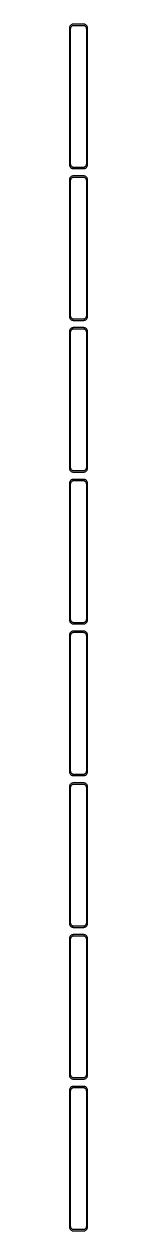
# Model space of a CAD drawing. Header units: metres. Extents: x -11 to 11, y 2745 to 5571.
# Drawn here: x -11 to 11, y 4068 to 5571 of the extents above; entities that cross this region are included whole.
import ezdxf

# ---------------------------------------------------------------- set-up
doc = ezdxf.new("R2010")
doc.units = ezdxf.units.M

msp = doc.modelspace()

# ---------------------------------------------------------------- linework, layer by layer
for p, q in [((-11.2106, 5566.63), (-11.25, 5566)), ((-11.25, 5566), (-11.25, 5396)), ((-11.0929, 5567.24), (-11.2106, 5566.63)), ((-10.8989, 5567.84), (-11.0929, 5567.24)), ((-10.6315, 5568.41), (-10.8989, 5567.84)), ((-10.2951, 5568.94), (-10.6315, 5568.41)), ((-9.89484, 5569.42), (-10.2951, 5568.94)), ((-9.43712, 5569.85), (-9.89484, 5569.42)), ((-9.75, 5565.5), (-9.71844, 5566)), ((-9.75, 5396.5), (-9.75, 5565.5)), ((-9.71844, 5566), (-9.62433, 5566.49)), ((-9.62433, 5566.49), (-9.4691, 5566.97)), ((-9.4691, 5566.97), (-9.25522, 5567.43)), ((-8.92912, 5570.22), (-9.43712, 5569.85)), ((-9.25522, 5567.43), (-8.98605, 5567.85)), ((-8.98605, 5567.85), (-8.66586, 5568.24)), ((-8.37889, 5570.52), (-8.92912, 5570.22)), ((-8.66586, 5568.24), (-8.29968, 5568.58)), ((-7.79507, 5570.76), (-8.37889, 5570.52)), ((-8.29968, 5568.58), (-7.8933, 5568.88)), ((-7.8933, 5568.88), (-7.45311, 5569.12)), ((-7.1869, 5570.91), (-7.79507, 5570.76)), ((-7.45311, 5569.12), (-6.98605, 5569.3)), ((-6.56395, 5570.99), (-7.1869, 5570.91)), ((-6.98605, 5569.3), (-6.49951, 5569.43)), ((6.56395, 5570.99), (-6.56395, 5570.99)), ((-6.49951, 5569.43), (-6.00116, 5569.49)), ((-6.00116, 5569.49), (6.00116, 5569.49)), ((6.00116, 5569.49), (6.49951, 5569.43)), ((6.49951, 5569.43), (6.98605, 5569.3)), ((7.1869, 5570.91), (6.56395, 5570.99)), ((6.98605, 5569.3), (7.45311, 5569.12)), ((7.79507, 5570.76), (7.1869, 5570.91)), ((7.45311, 5569.12), (7.8933, 5568.88)), ((8.37889, 5570.52), (7.79507, 5570.76)), ((7.8933, 5568.88), (8.29968, 5568.58)), ((8.29968, 5568.58), (8.66586, 5568.24)), ((8.92912, 5570.22), (8.37889, 5570.52)), ((8.66586, 5568.24), (8.98605, 5567.85)), ((9.43712, 5569.85), (8.92912, 5570.22)), ((8.98605, 5567.85), (9.25522, 5567.43)), ((9.25522, 5567.43), (9.4691, 5566.97)), ((9.89484, 5569.42), (9.43712, 5569.85)), ((9.4691, 5566.97), (9.62433, 5566.49)), ((9.62433, 5566.49), (9.71844, 5566)), ((9.71844, 5566), (9.75, 5565.5)), ((9.75, 5565.5), (9.75, 5396.5)), ((10.2951, 5568.94), (9.89484, 5569.42)), ((10.6315, 5568.41), (10.2951, 5568.94)), ((10.8989, 5567.84), (10.6315, 5568.41)), ((11.0929, 5567.24), (10.8989, 5567.84)), ((11.2106, 5566.63), (11.0929, 5567.24)), ((11.25, 5566), (11.2106, 5566.63)), ((11.25, 5396), (11.25, 5566)), ((-11.25, 5396), (-11.2106, 5395.37)), ((-9.71844, 5396), (-9.75, 5396.5)), ((-9.62433, 5395.51), (-9.71844, 5396)), ((9.71844, 5396), (9.62433, 5395.51)), ((9.75, 5396.5), (9.71844, 5396)), ((11.2106, 5395.37), (11.25, 5396)), ((-11.2106, 5395.37), (-11.0929, 5394.76)), ((-11.0929, 5394.76), (-10.8989, 5394.16)), ((-10.8989, 5394.16), (-10.6315, 5393.59)), ((-10.6315, 5393.59), (-10.2951, 5393.06)), ((-10.2951, 5393.06), (-9.89484, 5392.58)), ((-9.89484, 5392.58), (-9.43712, 5392.15)), ((-9.43712, 5380.85), (-9.89484, 5380.42)), ((-9.4691, 5395.03), (-9.62433, 5395.51)), ((-9.25522, 5394.57), (-9.4691, 5395.03)), ((-9.43712, 5392.15), (-8.92912, 5391.78)), ((-8.92912, 5381.22), (-9.43712, 5380.85)), ((-8.98605, 5394.15), (-9.25522, 5394.57)), ((-8.66586, 5393.76), (-8.98605, 5394.15)), ((-8.92912, 5391.78), (-8.37889, 5391.48)), ((-8.37889, 5381.52), (-8.92912, 5381.22)), ((-8.29968, 5393.42), (-8.66586, 5393.76)), ((-8.37889, 5391.48), (-7.79507, 5391.24)), ((-7.79507, 5381.76), (-8.37889, 5381.52)), ((-7.8933, 5393.12), (-8.29968, 5393.42)), ((-7.45311, 5392.88), (-7.8933, 5393.12)), ((-7.79507, 5391.24), (-7.1869, 5391.09)), ((-7.1869, 5381.91), (-7.79507, 5381.76)), ((-6.98605, 5392.7), (-7.45311, 5392.88)), ((-7.1869, 5391.09), (-6.56395, 5391.01)), ((-6.56395, 5381.99), (-7.1869, 5381.91)), ((-6.49951, 5392.57), (-6.98605, 5392.7)), ((-6.56395, 5391.01), (6.56395, 5391.01)), ((6.56395, 5381.99), (-6.56395, 5381.99)), ((-6.00116, 5392.51), (-6.49951, 5392.57)), ((6.00116, 5392.51), (-6.00116, 5392.51)), ((6.49951, 5392.57), (6.00116, 5392.51)), ((6.98605, 5392.7), (6.49951, 5392.57)), ((6.56395, 5391.01), (7.1869, 5391.09)), ((7.1869, 5381.91), (6.56395, 5381.99)), ((7.45311, 5392.88), (6.98605, 5392.7)), ((7.1869, 5391.09), (7.79507, 5391.24)), ((7.79507, 5381.76), (7.1869, 5381.91)), ((7.8933, 5393.12), (7.45311, 5392.88)), ((7.79507, 5391.24), (8.37889, 5391.48)), ((8.37889, 5381.52), (7.79507, 5381.76)), ((8.29968, 5393.42), (7.8933, 5393.12)), ((8.66586, 5393.76), (8.29968, 5393.42)), ((8.37889, 5391.48), (8.92912, 5391.78)), ((8.92912, 5381.22), (8.37889, 5381.52)), ((8.98605, 5394.15), (8.66586, 5393.76)), ((8.92912, 5391.78), (9.43712, 5392.15)), ((9.43712, 5380.85), (8.92912, 5381.22)), ((9.25522, 5394.57), (8.98605, 5394.15)), ((9.4691, 5395.03), (9.25522, 5394.57)), ((9.43712, 5392.15), (9.89484, 5392.58)), ((9.89484, 5380.42), (9.43712, 5380.85)), ((9.62433, 5395.51), (9.4691, 5395.03)), ((9.89484, 5392.58), (10.2951, 5393.06)), ((10.2951, 5393.06), (10.6315, 5393.59)), ((10.6315, 5393.59), (10.8989, 5394.16)), ((10.8989, 5394.16), (11.0929, 5394.76)), ((11.0929, 5394.76), (11.2106, 5395.37)), ((-11.2106, 5377.63), (-11.25, 5377)), ((-11.25, 5377), (-11.25, 5207)), ((-11.0929, 5378.24), (-11.2106, 5377.63)), ((-10.8989, 5378.84), (-11.0929, 5378.24)), ((-10.6315, 5379.41), (-10.8989, 5378.84)), ((-10.2951, 5379.94), (-10.6315, 5379.41)), ((-9.89484, 5380.42), (-10.2951, 5379.94)), ((-9.75, 5376.5), (-9.71844, 5377)), ((-9.75, 5207.5), (-9.75, 5376.5)), ((-9.71844, 5377), (-9.62433, 5377.49)), ((-9.62433, 5377.49), (-9.4691, 5377.97)), ((-9.4691, 5377.97), (-9.25522, 5378.43)), ((-9.25522, 5378.43), (-8.98605, 5378.85)), ((-8.98605, 5378.85), (-8.66586, 5379.24)), ((-8.66586, 5379.24), (-8.29968, 5379.58)), ((-8.29968, 5379.58), (-7.8933, 5379.88)), ((-7.8933, 5379.88), (-7.45311, 5380.12)), ((-7.45311, 5380.12), (-6.98605, 5380.3)), ((-6.98605, 5380.3), (-6.49951, 5380.43)), ((-6.49951, 5380.43), (-6.00116, 5380.49)), ((-6.00116, 5380.49), (6.00116, 5380.49)), ((6.00116, 5380.49), (6.49951, 5380.43)), ((6.49951, 5380.43), (6.98605, 5380.3)), ((6.98605, 5380.3), (7.45311, 5380.12)), ((7.45311, 5380.12), (7.8933, 5379.88)), ((7.8933, 5379.88), (8.29968, 5379.58)), ((8.29968, 5379.58), (8.66586, 5379.24)), ((8.66586, 5379.24), (8.98605, 5378.85)), ((8.98605, 5378.85), (9.25522, 5378.43)), ((9.25522, 5378.43), (9.4691, 5377.97)), ((9.4691, 5377.97), (9.62433, 5377.49)), ((9.62433, 5377.49), (9.71844, 5377)), ((9.71844, 5377), (9.75, 5376.5)), ((9.75, 5376.5), (9.75, 5207.5)), ((10.2951, 5379.94), (9.89484, 5380.42)), ((10.6315, 5379.41), (10.2951, 5379.94)), ((10.8989, 5378.84), (10.6315, 5379.41)), ((11.0929, 5378.24), (10.8989, 5378.84)), ((11.2106, 5377.63), (11.0929, 5378.24)), ((11.25, 5377), (11.2106, 5377.63)), ((11.25, 5207), (11.25, 5377)), ((-11.25, 5207), (-11.2106, 5206.37)), ((-11.2106, 5206.37), (-11.0929, 5205.76)), ((-11.0929, 5205.76), (-10.8989, 5205.16)), ((-10.8989, 5205.16), (-10.6315, 5204.59)), ((-10.6315, 5204.59), (-10.2951, 5204.06)), ((-10.2951, 5204.06), (-9.89484, 5203.58)), ((-9.89484, 5203.58), (-9.43712, 5203.15)), ((-9.71844, 5207), (-9.75, 5207.5)), ((-9.62433, 5206.51), (-9.71844, 5207)), ((-9.4691, 5206.03), (-9.62433, 5206.51)), ((-9.25522, 5205.57), (-9.4691, 5206.03)), ((-9.43712, 5203.15), (-8.92912, 5202.78)), ((-8.98605, 5205.15), (-9.25522, 5205.57)), ((-8.66586, 5204.76), (-8.98605, 5205.15)), ((-8.92912, 5202.78), (-8.37889, 5202.48)), ((-8.29968, 5204.42), (-8.66586, 5204.76)), ((-8.37889, 5202.48), (-7.79507, 5202.24)), ((-7.8933, 5204.12), (-8.29968, 5204.42)), ((-7.45311, 5203.88), (-7.8933, 5204.12)), ((-7.79507, 5202.24), (-7.1869, 5202.09)), ((-6.98605, 5203.7), (-7.45311, 5203.88)), ((-7.1869, 5202.09), (-6.56395, 5202.01)), ((-6.49951, 5203.57), (-6.98605, 5203.7)), ((-6.56395, 5202.01), (6.56395, 5202.01)), ((-6.00116, 5203.51), (-6.49951, 5203.57)), ((6.00116, 5203.51), (-6.00116, 5203.51)), ((6.49951, 5203.57), (6.00116, 5203.51)), ((6.98605, 5203.7), (6.49951, 5203.57)), ((6.56395, 5202.01), (7.1869, 5202.09)), ((7.45311, 5203.88), (6.98605, 5203.7)), ((7.1869, 5202.09), (7.79507, 5202.24)), ((7.8933, 5204.12), (7.45311, 5203.88)), ((7.79507, 5202.24), (8.37889, 5202.48)), ((8.29968, 5204.42), (7.8933, 5204.12)), ((8.66586, 5204.76), (8.29968, 5204.42)), ((8.37889, 5202.48), (8.92912, 5202.78)), ((8.98605, 5205.15), (8.66586, 5204.76)), ((8.92912, 5202.78), (9.43712, 5203.15)), ((9.25522, 5205.57), (8.98605, 5205.15)), ((9.4691, 5206.03), (9.25522, 5205.57)), ((9.43712, 5203.15), (9.89484, 5203.58)), ((9.62433, 5206.51), (9.4691, 5206.03)), ((9.71844, 5207), (9.62433, 5206.51)), ((9.75, 5207.5), (9.71844, 5207)), ((9.89484, 5203.58), (10.2951, 5204.06)), ((10.2951, 5204.06), (10.6315, 5204.59)), ((10.6315, 5204.59), (10.8989, 5205.16)), ((10.8989, 5205.16), (11.0929, 5205.76)), ((11.0929, 5205.76), (11.2106, 5206.37)), ((11.2106, 5206.37), (11.25, 5207)), ((-11.2106, 5188.63), (-11.25, 5188)), ((-11.25, 5188), (-11.25, 5018)), ((-11.0929, 5189.24), (-11.2106, 5188.63)), ((-10.8989, 5189.84), (-11.0929, 5189.24)), ((-10.6315, 5190.41), (-10.8989, 5189.84)), ((-10.2951, 5190.94), (-10.6315, 5190.41)), ((-9.89484, 5191.42), (-10.2951, 5190.94)), ((-9.43712, 5191.85), (-9.89484, 5191.42)), ((-9.75, 5187.5), (-9.71844, 5188)), ((-9.75, 5018.5), (-9.75, 5187.5)), ((-9.71844, 5188), (-9.62433, 5188.49)), ((-9.62433, 5188.49), (-9.4691, 5188.97)), ((-9.4691, 5188.97), (-9.25522, 5189.43)), ((-8.92912, 5192.22), (-9.43712, 5191.85)), ((-9.25522, 5189.43), (-8.98605, 5189.85)), ((-8.98605, 5189.85), (-8.66586, 5190.24)), ((-8.37889, 5192.52), (-8.92912, 5192.22)), ((-8.66586, 5190.24), (-8.29968, 5190.58)), ((-7.79507, 5192.76), (-8.37889, 5192.52)), ((-8.29968, 5190.58), (-7.8933, 5190.88)), ((-7.8933, 5190.88), (-7.45311, 5191.12)), ((-7.1869, 5192.91), (-7.79507, 5192.76)), ((-7.45311, 5191.12), (-6.98605, 5191.3)), ((-6.56395, 5192.99), (-7.1869, 5192.91)), ((-6.98605, 5191.3), (-6.49951, 5191.43)), ((6.56395, 5192.99), (-6.56395, 5192.99)), ((-6.49951, 5191.43), (-6.00116, 5191.49)), ((-6.00116, 5191.49), (6.00116, 5191.49)), ((6.00116, 5191.49), (6.49951, 5191.43)), ((6.49951, 5191.43), (6.98605, 5191.3)), ((7.1869, 5192.91), (6.56395, 5192.99)), ((6.98605, 5191.3), (7.45311, 5191.12)), ((7.79507, 5192.76), (7.1869, 5192.91)), ((7.45311, 5191.12), (7.8933, 5190.88)), ((8.37889, 5192.52), (7.79507, 5192.76)), ((7.8933, 5190.88), (8.29968, 5190.58)), ((8.29968, 5190.58), (8.66586, 5190.24)), ((8.92912, 5192.22), (8.37889, 5192.52)), ((8.66586, 5190.24), (8.98605, 5189.85)), ((9.43712, 5191.85), (8.92912, 5192.22)), ((8.98605, 5189.85), (9.25522, 5189.43)), ((9.25522, 5189.43), (9.4691, 5188.97)), ((9.89484, 5191.42), (9.43712, 5191.85)), ((9.4691, 5188.97), (9.62433, 5188.49)), ((9.62433, 5188.49), (9.71844, 5188)), ((9.71844, 5188), (9.75, 5187.5)), ((9.75, 5187.5), (9.75, 5018.5)), ((10.2951, 5190.94), (9.89484, 5191.42)), ((10.6315, 5190.41), (10.2951, 5190.94)), ((10.8989, 5189.84), (10.6315, 5190.41)), ((11.0929, 5189.24), (10.8989, 5189.84)), ((11.2106, 5188.63), (11.0929, 5189.24)), ((11.25, 5188), (11.2106, 5188.63)), ((11.25, 5018), (11.25, 5188)), ((-11.25, 5018), (-11.2106, 5017.37)), ((-11.2106, 5017.37), (-11.0929, 5016.76)), ((-11.0929, 5016.76), (-10.8989, 5016.16)), ((-10.8989, 5016.16), (-10.6315, 5015.59)), ((-10.6315, 5015.59), (-10.2951, 5015.06)), ((-10.2951, 5015.06), (-9.89484, 5014.58)), ((-9.89484, 5014.58), (-9.43712, 5014.15)), ((-9.71844, 5018), (-9.75, 5018.5)), ((-9.62433, 5017.51), (-9.71844, 5018)), ((-9.4691, 5017.03), (-9.62433, 5017.51)), ((-9.25522, 5016.57), (-9.4691, 5017.03)), ((-9.43712, 5014.15), (-8.92912, 5013.78)), ((-8.98605, 5016.15), (-9.25522, 5016.57)), ((-8.66586, 5015.76), (-8.98605, 5016.15)), ((-8.92912, 5013.78), (-8.37889, 5013.48)), ((-8.29968, 5015.42), (-8.66586, 5015.76)), ((-8.37889, 5013.48), (-7.79507, 5013.24)), ((-7.8933, 5015.12), (-8.29968, 5015.42)), ((-7.45311, 5014.88), (-7.8933, 5015.12)), ((-7.79507, 5013.24), (-7.1869, 5013.09)), ((-6.98605, 5014.7), (-7.45311, 5014.88)), ((-7.1869, 5013.09), (-6.56395, 5013.01)), ((-6.49951, 5014.57), (-6.98605, 5014.7)), ((-6.56395, 5013.01), (6.56395, 5013.01)), ((-6.00116, 5014.51), (-6.49951, 5014.57)), ((6.00116, 5014.51), (-6.00116, 5014.51)), ((6.49951, 5014.57), (6.00116, 5014.51)), ((6.98605, 5014.7), (6.49951, 5014.57)), ((6.56395, 5013.01), (7.1869, 5013.09)), ((7.45311, 5014.88), (6.98605, 5014.7)), ((7.1869, 5013.09), (7.79507, 5013.24)), ((7.8933, 5015.12), (7.45311, 5014.88)), ((7.79507, 5013.24), (8.37889, 5013.48)), ((8.29968, 5015.42), (7.8933, 5015.12)), ((8.66586, 5015.76), (8.29968, 5015.42)), ((8.37889, 5013.48), (8.92912, 5013.78)), ((8.98605, 5016.15), (8.66586, 5015.76)), ((8.92912, 5013.78), (9.43712, 5014.15)), ((9.25522, 5016.57), (8.98605, 5016.15)), ((9.4691, 5017.03), (9.25522, 5016.57)), ((9.43712, 5014.15), (9.89484, 5014.58)), ((9.62433, 5017.51), (9.4691, 5017.03)), ((9.71844, 5018), (9.62433, 5017.51)), ((9.75, 5018.5), (9.71844, 5018)), ((9.89484, 5014.58), (10.2951, 5015.06)), ((10.2951, 5015.06), (10.6315, 5015.59)), ((10.6315, 5015.59), (10.8989, 5016.16)), ((10.8989, 5016.16), (11.0929, 5016.76)), ((11.0929, 5016.76), (11.2106, 5017.37)), ((11.2106, 5017.37), (11.25, 5018)), ((-11.2106, 4999.63), (-11.25, 4999)), ((-11.25, 4999), (-11.25, 4829)), ((-11.0929, 5000.24), (-11.2106, 4999.63)), ((-10.8989, 5000.84), (-11.0929, 5000.24)), ((-10.6315, 5001.41), (-10.8989, 5000.84)), ((-10.2951, 5001.94), (-10.6315, 5001.41)), ((-9.89484, 5002.42), (-10.2951, 5001.94)), ((-9.43712, 5002.85), (-9.89484, 5002.42)), ((-9.75, 4998.5), (-9.71844, 4999)), ((-9.75, 4829.5), (-9.75, 4998.5)), ((-9.71844, 4999), (-9.62433, 4999.49)), ((-9.62433, 4999.49), (-9.4691, 4999.97)), ((-9.4691, 4999.97), (-9.25522, 5000.43)), ((-8.92912, 5003.22), (-9.43712, 5002.85)), ((-9.25522, 5000.43), (-8.98605, 5000.85)), ((-8.98605, 5000.85), (-8.66586, 5001.24)), ((-8.37889, 5003.52), (-8.92912, 5003.22)), ((-8.66586, 5001.24), (-8.29968, 5001.58)), ((-7.79507, 5003.76), (-8.37889, 5003.52)), ((-8.29968, 5001.58), (-7.8933, 5001.88)), ((-7.8933, 5001.88), (-7.45311, 5002.12)), ((-7.1869, 5003.91), (-7.79507, 5003.76)), ((-7.45311, 5002.12), (-6.98605, 5002.3)), ((-6.56395, 5003.99), (-7.1869, 5003.91)), ((-6.98605, 5002.3), (-6.49951, 5002.43)), ((6.56395, 5003.99), (-6.56395, 5003.99)), ((-6.49951, 5002.43), (-6.00116, 5002.49)), ((-6.00116, 5002.49), (6.00116, 5002.49)), ((6.00116, 5002.49), (6.49951, 5002.43)), ((6.49951, 5002.43), (6.98605, 5002.3)), ((7.1869, 5003.91), (6.56395, 5003.99)), ((6.98605, 5002.3), (7.45311, 5002.12)), ((7.79507, 5003.76), (7.1869, 5003.91)), ((7.45311, 5002.12), (7.8933, 5001.88)), ((8.37889, 5003.52), (7.79507, 5003.76)), ((7.8933, 5001.88), (8.29968, 5001.58)), ((8.29968, 5001.58), (8.66586, 5001.24)), ((8.92912, 5003.22), (8.37889, 5003.52)), ((8.66586, 5001.24), (8.98605, 5000.85)), ((9.43712, 5002.85), (8.92912, 5003.22)), ((8.98605, 5000.85), (9.25522, 5000.43)), ((9.25522, 5000.43), (9.4691, 4999.97)), ((9.89484, 5002.42), (9.43712, 5002.85)), ((9.4691, 4999.97), (9.62433, 4999.49)), ((9.62433, 4999.49), (9.71844, 4999)), ((9.71844, 4999), (9.75, 4998.5)), ((9.75, 4998.5), (9.75, 4829.5)), ((10.2951, 5001.94), (9.89484, 5002.42)), ((10.6315, 5001.41), (10.2951, 5001.94)), ((10.8989, 5000.84), (10.6315, 5001.41)), ((11.0929, 5000.24), (10.8989, 5000.84)), ((11.2106, 4999.63), (11.0929, 5000.24)), ((11.25, 4999), (11.2106, 4999.63)), ((11.25, 4829), (11.25, 4999)), ((-11.25, 4829), (-11.2106, 4828.37)), ((-11.2106, 4828.37), (-11.0929, 4827.76)), ((-11.0929, 4827.76), (-10.8989, 4827.16)), ((-10.8989, 4827.16), (-10.6315, 4826.59)), ((-10.6315, 4826.59), (-10.2951, 4826.06)), ((-10.2951, 4826.06), (-9.89484, 4825.58)), ((-9.89484, 4825.58), (-9.43712, 4825.15)), ((-9.71844, 4829), (-9.75, 4829.5)), ((-9.62433, 4828.51), (-9.71844, 4829)), ((-9.4691, 4828.03), (-9.62433, 4828.51)), ((-9.25522, 4827.57), (-9.4691, 4828.03)), ((-9.43712, 4825.15), (-8.92912, 4824.78)), ((-8.98605, 4827.15), (-9.25522, 4827.57)), ((-8.66586, 4826.76), (-8.98605, 4827.15)), ((-8.92912, 4824.78), (-8.37889, 4824.48)), ((-8.29968, 4826.42), (-8.66586, 4826.76)), ((-7.8933, 4826.12), (-8.29968, 4826.42)), ((-7.45311, 4825.88), (-7.8933, 4826.12)), ((-6.98605, 4825.7), (-7.45311, 4825.88)), ((-6.49951, 4825.57), (-6.98605, 4825.7)), ((-6.00116, 4825.51), (-6.49951, 4825.57)), ((6.00116, 4825.51), (-6.00116, 4825.51)), ((6.49951, 4825.57), (6.00116, 4825.51)), ((6.98605, 4825.7), (6.49951, 4825.57)), ((7.45311, 4825.88), (6.98605, 4825.7)), ((7.8933, 4826.12), (7.45311, 4825.88)), ((8.29968, 4826.42), (7.8933, 4826.12)), ((8.66586, 4826.76), (8.29968, 4826.42)), ((8.37889, 4824.48), (8.92912, 4824.78)), ((8.98605, 4827.15), (8.66586, 4826.76)), ((8.92912, 4824.78), (9.43712, 4825.15)), ((9.25522, 4827.57), (8.98605, 4827.15)), ((9.4691, 4828.03), (9.25522, 4827.57)), ((9.43712, 4825.15), (9.89484, 4825.58)), ((9.62433, 4828.51), (9.4691, 4828.03)), ((9.71844, 4829), (9.62433, 4828.51)), ((9.75, 4829.5), (9.71844, 4829)), ((9.89484, 4825.58), (10.2951, 4826.06)), ((10.2951, 4826.06), (10.6315, 4826.59)), ((10.6315, 4826.59), (10.8989, 4827.16)), ((10.8989, 4827.16), (11.0929, 4827.76)), ((11.0929, 4827.76), (11.2106, 4828.37)), ((11.2106, 4828.37), (11.25, 4829)), ((-11.2106, 4810.63), (-11.25, 4810)), ((-11.25, 4810), (-11.25, 4640)), ((-11.0929, 4811.24), (-11.2106, 4810.63)), ((-10.8989, 4811.84), (-11.0929, 4811.24)), ((-10.6315, 4812.41), (-10.8989, 4811.84)), ((-10.2951, 4812.94), (-10.6315, 4812.41)), ((-9.89484, 4813.42), (-10.2951, 4812.94)), ((-9.43712, 4813.85), (-9.89484, 4813.42)), ((-9.75, 4809.5), (-9.71844, 4810)), ((-9.71844, 4810), (-9.62433, 4810.49)), ((-9.62433, 4810.49), (-9.4691, 4810.97)), ((-9.4691, 4810.97), (-9.25522, 4811.43)), ((-8.92912, 4814.22), (-9.43712, 4813.85)), ((-9.25522, 4811.43), (-8.98605, 4811.85)), ((-8.98605, 4811.85), (-8.66586, 4812.24)), ((-8.37889, 4814.52), (-8.92912, 4814.22)), ((-8.66586, 4812.24), (-8.29968, 4812.58)), ((-8.37889, 4824.48), (-7.79507, 4824.24)), ((-7.79507, 4814.76), (-8.37889, 4814.52)), ((-8.29968, 4812.58), (-7.8933, 4812.88)), ((-7.8933, 4812.88), (-7.45311, 4813.12)), ((-7.79507, 4824.24), (-7.1869, 4824.09)), ((-7.1869, 4814.91), (-7.79507, 4814.76)), ((-7.45311, 4813.12), (-6.98605, 4813.3)), ((-7.1869, 4824.09), (-6.56395, 4824.01)), ((-6.56395, 4814.99), (-7.1869, 4814.91)), ((-6.98605, 4813.3), (-6.49951, 4813.43)), ((-6.56395, 4824.01), (6.56395, 4824.01)), ((6.56395, 4814.99), (-6.56395, 4814.99)), ((-6.49951, 4813.43), (-6.00116, 4813.49)), ((-6.00116, 4813.49), (6.00116, 4813.49)), ((6.00116, 4813.49), (6.49951, 4813.43)), ((6.49951, 4813.43), (6.98605, 4813.3)), ((6.56395, 4824.01), (7.1869, 4824.09)), ((7.1869, 4814.91), (6.56395, 4814.99)), ((6.98605, 4813.3), (7.45311, 4813.12)), ((7.1869, 4824.09), (7.79507, 4824.24)), ((7.79507, 4814.76), (7.1869, 4814.91)), ((7.45311, 4813.12), (7.8933, 4812.88)), ((7.79507, 4824.24), (8.37889, 4824.48)), ((8.37889, 4814.52), (7.79507, 4814.76)), ((7.8933, 4812.88), (8.29968, 4812.58)), ((8.29968, 4812.58), (8.66586, 4812.24)), ((8.92912, 4814.22), (8.37889, 4814.52)), ((8.66586, 4812.24), (8.98605, 4811.85)), ((9.43712, 4813.85), (8.92912, 4814.22)), ((8.98605, 4811.85), (9.25522, 4811.43)), ((9.25522, 4811.43), (9.4691, 4810.97)), ((9.89484, 4813.42), (9.43712, 4813.85)), ((9.4691, 4810.97), (9.62433, 4810.49)), ((9.62433, 4810.49), (9.71844, 4810)), ((9.71844, 4810), (9.75, 4809.5)), ((10.2951, 4812.94), (9.89484, 4813.42)), ((10.6315, 4812.41), (10.2951, 4812.94)), ((10.8989, 4811.84), (10.6315, 4812.41)), ((11.0929, 4811.24), (10.8989, 4811.84)), ((11.2106, 4810.63), (11.0929, 4811.24)), ((11.25, 4810), (11.2106, 4810.63)), ((11.25, 4640), (11.25, 4810)), ((-9.75, 4640.5), (-9.75, 4809.5)), ((9.75, 4809.5), (9.75, 4640.5)), ((-11.25, 4640), (-11.2106, 4639.37)), ((-11.2106, 4639.37), (-11.0929, 4638.76)), ((-11.0929, 4638.76), (-10.8989, 4638.16)), ((-10.8989, 4638.16), (-10.6315, 4637.59)), ((-10.6315, 4637.59), (-10.2951, 4637.06)), ((-10.2951, 4637.06), (-9.89484, 4636.58)), ((-9.89484, 4636.58), (-9.43712, 4636.15)), ((-9.71844, 4640), (-9.75, 4640.5)), ((-9.62433, 4639.51), (-9.71844, 4640)), ((-9.4691, 4639.03), (-9.62433, 4639.51)), ((-9.25522, 4638.57), (-9.4691, 4639.03)), ((-9.43712, 4636.15), (-8.92912, 4635.78)), ((-8.98605, 4638.15), (-9.25522, 4638.57)), ((-8.66586, 4637.76), (-8.98605, 4638.15)), ((-8.92912, 4635.78), (-8.37889, 4635.48)), ((-8.29968, 4637.42), (-8.66586, 4637.76)), ((-8.37889, 4635.48), (-7.79507, 4635.24)), ((-7.8933, 4637.12), (-8.29968, 4637.42)), ((-7.45311, 4636.88), (-7.8933, 4637.12)), ((-7.79507, 4635.24), (-7.1869, 4635.09)), ((-6.98605, 4636.7), (-7.45311, 4636.88)), ((-7.1869, 4635.09), (-6.56395, 4635.01)), ((-6.49951, 4636.57), (-6.98605, 4636.7)), ((-6.56395, 4635.01), (6.56395, 4635.01)), ((-6.00116, 4636.51), (-6.49951, 4636.57)), ((6.00116, 4636.51), (-6.00116, 4636.51)), ((6.49951, 4636.57), (6.00116, 4636.51)), ((6.98605, 4636.7), (6.49951, 4636.57)), ((6.56395, 4635.01), (7.1869, 4635.09)), ((7.45311, 4636.88), (6.98605, 4636.7)), ((7.1869, 4635.09), (7.79507, 4635.24)), ((7.8933, 4637.12), (7.45311, 4636.88)), ((7.79507, 4635.24), (8.37889, 4635.48)), ((8.29968, 4637.42), (7.8933, 4637.12)), ((8.66586, 4637.76), (8.29968, 4637.42)), ((8.37889, 4635.48), (8.92912, 4635.78)), ((8.98605, 4638.15), (8.66586, 4637.76)), ((8.92912, 4635.78), (9.43712, 4636.15)), ((9.25522, 4638.57), (8.98605, 4638.15)), ((9.4691, 4639.03), (9.25522, 4638.57)), ((9.43712, 4636.15), (9.89484, 4636.58)), ((9.62433, 4639.51), (9.4691, 4639.03)), ((9.71844, 4640), (9.62433, 4639.51)), ((9.75, 4640.5), (9.71844, 4640)), ((9.89484, 4636.58), (10.2951, 4637.06)), ((10.2951, 4637.06), (10.6315, 4637.59)), ((10.6315, 4637.59), (10.8989, 4638.16)), ((10.8989, 4638.16), (11.0929, 4638.76)), ((11.0929, 4638.76), (11.2106, 4639.37)), ((11.2106, 4639.37), (11.25, 4640)), ((-11.2106, 4621.63), (-11.25, 4621)), ((-11.25, 4621), (-11.25, 4451)), ((-11.0929, 4622.24), (-11.2106, 4621.63)), ((-10.8989, 4622.84), (-11.0929, 4622.24)), ((-10.6315, 4623.41), (-10.8989, 4622.84)), ((-10.2951, 4623.94), (-10.6315, 4623.41)), ((-9.89484, 4624.42), (-10.2951, 4623.94)), ((-9.43712, 4624.85), (-9.89484, 4624.42)), ((-9.75, 4620.5), (-9.71844, 4621)), ((-9.75, 4451.5), (-9.75, 4620.5)), ((-9.71844, 4621), (-9.62433, 4621.49)), ((-9.62433, 4621.49), (-9.4691, 4621.97)), ((-9.4691, 4621.97), (-9.25522, 4622.43)), ((-8.92912, 4625.22), (-9.43712, 4624.85)), ((-9.25522, 4622.43), (-8.98605, 4622.85)), ((-8.98605, 4622.85), (-8.66586, 4623.24)), ((-8.37889, 4625.52), (-8.92912, 4625.22)), ((-8.66586, 4623.24), (-8.29968, 4623.58)), ((-7.79507, 4625.76), (-8.37889, 4625.52)), ((-8.29968, 4623.58), (-7.8933, 4623.88)), ((-7.8933, 4623.88), (-7.45311, 4624.12)), ((-7.1869, 4625.91), (-7.79507, 4625.76)), ((-7.45311, 4624.12), (-6.98605, 4624.3)), ((-6.56395, 4625.99), (-7.1869, 4625.91)), ((-6.98605, 4624.3), (-6.49951, 4624.43)), ((6.56395, 4625.99), (-6.56395, 4625.99)), ((-6.49951, 4624.43), (-6.00116, 4624.49)), ((-6.00116, 4624.49), (6.00116, 4624.49)), ((6.00116, 4624.49), (6.49951, 4624.43)), ((6.49951, 4624.43), (6.98605, 4624.3)), ((7.1869, 4625.91), (6.56395, 4625.99)), ((6.98605, 4624.3), (7.45311, 4624.12)), ((7.79507, 4625.76), (7.1869, 4625.91)), ((7.45311, 4624.12), (7.8933, 4623.88)), ((8.37889, 4625.52), (7.79507, 4625.76)), ((7.8933, 4623.88), (8.29968, 4623.58)), ((8.29968, 4623.58), (8.66586, 4623.24)), ((8.92912, 4625.22), (8.37889, 4625.52)), ((8.66586, 4623.24), (8.98605, 4622.85)), ((9.43712, 4624.85), (8.92912, 4625.22)), ((8.98605, 4622.85), (9.25522, 4622.43)), ((9.25522, 4622.43), (9.4691, 4621.97)), ((9.89484, 4624.42), (9.43712, 4624.85)), ((9.4691, 4621.97), (9.62433, 4621.49)), ((9.62433, 4621.49), (9.71844, 4621)), ((9.71844, 4621), (9.75, 4620.5)), ((9.75, 4620.5), (9.75, 4451.5)), ((10.2951, 4623.94), (9.89484, 4624.42)), ((10.6315, 4623.41), (10.2951, 4623.94)), ((10.8989, 4622.84), (10.6315, 4623.41)), ((11.0929, 4622.24), (10.8989, 4622.84)), ((11.2106, 4621.63), (11.0929, 4622.24)), ((11.25, 4621), (11.2106, 4621.63)), ((11.25, 4451), (11.25, 4621)), ((-11.25, 4451), (-11.2106, 4450.37)), ((-11.2106, 4450.37), (-11.0929, 4449.76)), ((-11.0929, 4449.76), (-10.8989, 4449.16)), ((-10.8989, 4449.16), (-10.6315, 4448.59)), ((-9.71844, 4451), (-9.75, 4451.5)), ((-9.62433, 4450.51), (-9.71844, 4451)), ((-9.4691, 4450.03), (-9.62433, 4450.51)), ((-9.25522, 4449.57), (-9.4691, 4450.03)), ((-8.98605, 4449.15), (-9.25522, 4449.57)), ((-8.66586, 4448.76), (-8.98605, 4449.15)), ((8.98605, 4449.15), (8.66586, 4448.76)), ((9.25522, 4449.57), (8.98605, 4449.15)), ((9.4691, 4450.03), (9.25522, 4449.57)), ((9.62433, 4450.51), (9.4691, 4450.03)), ((9.71844, 4451), (9.62433, 4450.51)), ((9.75, 4451.5), (9.71844, 4451)), ((10.6315, 4448.59), (10.8989, 4449.16)), ((10.8989, 4449.16), (11.0929, 4449.76)), ((11.0929, 4449.76), (11.2106, 4450.37)), ((11.2106, 4450.37), (11.25, 4451)), ((-10.8989, 4433.84), (-11.0929, 4433.24)), ((-10.6315, 4434.41), (-10.8989, 4433.84)), ((-10.6315, 4448.59), (-10.2951, 4448.06)), ((-10.2951, 4434.94), (-10.6315, 4434.41)), ((-10.2951, 4448.06), (-9.89484, 4447.58)), ((-9.89484, 4435.42), (-10.2951, 4434.94)), ((-9.89484, 4447.58), (-9.43712, 4447.15)), ((-9.43712, 4435.85), (-9.89484, 4435.42)), ((-9.43712, 4447.15), (-8.92912, 4446.78)), ((-8.92912, 4436.22), (-9.43712, 4435.85)), ((-9.25522, 4433.43), (-8.98605, 4433.85)), ((-8.98605, 4433.85), (-8.66586, 4434.24)), ((-8.92912, 4446.78), (-8.37889, 4446.48)), ((-8.37889, 4436.52), (-8.92912, 4436.22)), ((-8.29968, 4448.42), (-8.66586, 4448.76)), ((-8.66586, 4434.24), (-8.29968, 4434.58)), ((-8.37889, 4446.48), (-7.79507, 4446.24)), ((-7.79507, 4436.76), (-8.37889, 4436.52)), ((-7.8933, 4448.12), (-8.29968, 4448.42)), ((-8.29968, 4434.58), (-7.8933, 4434.88)), ((-7.45311, 4447.88), (-7.8933, 4448.12)), ((-7.8933, 4434.88), (-7.45311, 4435.12)), ((-7.79507, 4446.24), (-7.1869, 4446.09)), ((-7.1869, 4436.91), (-7.79507, 4436.76)), ((-6.98605, 4447.7), (-7.45311, 4447.88)), ((-7.45311, 4435.12), (-6.98605, 4435.3)), ((-7.1869, 4446.09), (-6.56395, 4446.01)), ((-6.56395, 4436.99), (-7.1869, 4436.91)), ((-6.49951, 4447.57), (-6.98605, 4447.7)), ((-6.98605, 4435.3), (-6.49951, 4435.43)), ((-6.56395, 4446.01), (6.56395, 4446.01)), ((6.56395, 4436.99), (-6.56395, 4436.99)), ((-6.00116, 4447.51), (-6.49951, 4447.57)), ((-6.49951, 4435.43), (-6.00116, 4435.49)), ((6.00116, 4447.51), (-6.00116, 4447.51)), ((-6.00116, 4435.49), (6.00116, 4435.49)), ((6.49951, 4447.57), (6.00116, 4447.51)), ((6.00116, 4435.49), (6.49951, 4435.43)), ((6.98605, 4447.7), (6.49951, 4447.57)), ((6.49951, 4435.43), (6.98605, 4435.3)), ((6.56395, 4446.01), (7.1869, 4446.09)), ((7.1869, 4436.91), (6.56395, 4436.99)), ((7.45311, 4447.88), (6.98605, 4447.7)), ((6.98605, 4435.3), (7.45311, 4435.12)), ((7.1869, 4446.09), (7.79507, 4446.24)), ((7.79507, 4436.76), (7.1869, 4436.91)), ((7.8933, 4448.12), (7.45311, 4447.88)), ((7.45311, 4435.12), (7.8933, 4434.88)), ((7.79507, 4446.24), (8.37889, 4446.48)), ((8.37889, 4436.52), (7.79507, 4436.76)), ((8.29968, 4448.42), (7.8933, 4448.12)), ((7.8933, 4434.88), (8.29968, 4434.58)), ((8.66586, 4448.76), (8.29968, 4448.42)), ((8.29968, 4434.58), (8.66586, 4434.24)), ((8.37889, 4446.48), (8.92912, 4446.78)), ((8.92912, 4436.22), (8.37889, 4436.52)), ((8.66586, 4434.24), (8.98605, 4433.85)), ((8.92912, 4446.78), (9.43712, 4447.15)), ((9.43712, 4435.85), (8.92912, 4436.22)), ((8.98605, 4433.85), (9.25522, 4433.43)), ((9.43712, 4447.15), (9.89484, 4447.58)), ((9.89484, 4435.42), (9.43712, 4435.85)), ((9.89484, 4447.58), (10.2951, 4448.06)), ((10.2951, 4434.94), (9.89484, 4435.42)), ((10.2951, 4448.06), (10.6315, 4448.59)), ((10.6315, 4434.41), (10.2951, 4434.94)), ((10.8989, 4433.84), (10.6315, 4434.41)), ((11.0929, 4433.24), (10.8989, 4433.84)), ((-11.2106, 4432.63), (-11.25, 4432)), ((-11.25, 4432), (-11.25, 4262)), ((-11.0929, 4433.24), (-11.2106, 4432.63)), ((-9.75, 4431.5), (-9.71844, 4432)), ((-9.75, 4262.5), (-9.75, 4431.5)), ((-9.71844, 4432), (-9.62433, 4432.49)), ((-9.62433, 4432.49), (-9.4691, 4432.97)), ((-9.4691, 4432.97), (-9.25522, 4433.43)), ((9.25522, 4433.43), (9.4691, 4432.97)), ((9.4691, 4432.97), (9.62433, 4432.49)), ((9.62433, 4432.49), (9.71844, 4432)), ((9.71844, 4432), (9.75, 4431.5)), ((9.75, 4431.5), (9.75, 4262.5)), ((11.2106, 4432.63), (11.0929, 4433.24)), ((11.25, 4432), (11.2106, 4432.63)), ((11.25, 4262), (11.25, 4432)), ((-11.25, 4262), (-11.2106, 4261.37)), ((-11.2106, 4261.37), (-11.0929, 4260.76)), ((-11.0929, 4260.76), (-10.8989, 4260.16)), ((-10.8989, 4260.16), (-10.6315, 4259.59)), ((-10.6315, 4259.59), (-10.2951, 4259.06)), ((-10.2951, 4259.06), (-9.89484, 4258.58)), ((-9.89484, 4258.58), (-9.43712, 4258.15)), ((-9.71844, 4262), (-9.75, 4262.5)), ((-9.62433, 4261.51), (-9.71844, 4262)), ((-9.4691, 4261.03), (-9.62433, 4261.51)), ((-9.25522, 4260.57), (-9.4691, 4261.03)), ((-9.43712, 4258.15), (-8.92912, 4257.78)), ((-8.98605, 4260.15), (-9.25522, 4260.57)), ((-8.66586, 4259.76), (-8.98605, 4260.15)), ((-8.92912, 4257.78), (-8.37889, 4257.48)), ((-8.29968, 4259.42), (-8.66586, 4259.76)), ((-8.37889, 4257.48), (-7.79507, 4257.24)), ((-7.8933, 4259.12), (-8.29968, 4259.42)), ((-7.45311, 4258.88), (-7.8933, 4259.12)), ((-7.79507, 4257.24), (-7.1869, 4257.09)), ((-6.98605, 4258.7), (-7.45311, 4258.88)), ((-7.1869, 4257.09), (-6.56395, 4257.01)), ((-6.49951, 4258.57), (-6.98605, 4258.7)), ((-6.56395, 4257.01), (6.56395, 4257.01)), ((-6.00116, 4258.51), (-6.49951, 4258.57)), ((6.00116, 4258.51), (-6.00116, 4258.51)), ((6.49951, 4258.57), (6.00116, 4258.51)), ((6.98605, 4258.7), (6.49951, 4258.57)), ((6.56395, 4257.01), (7.1869, 4257.09)), ((7.45311, 4258.88), (6.98605, 4258.7)), ((7.1869, 4257.09), (7.79507, 4257.24)), ((7.8933, 4259.12), (7.45311, 4258.88)), ((7.79507, 4257.24), (8.37889, 4257.48)), ((8.29968, 4259.42), (7.8933, 4259.12)), ((8.66586, 4259.76), (8.29968, 4259.42)), ((8.37889, 4257.48), (8.92912, 4257.78)), ((8.98605, 4260.15), (8.66586, 4259.76)), ((8.92912, 4257.78), (9.43712, 4258.15)), ((9.25522, 4260.57), (8.98605, 4260.15)), ((9.4691, 4261.03), (9.25522, 4260.57)), ((9.43712, 4258.15), (9.89484, 4258.58)), ((9.62433, 4261.51), (9.4691, 4261.03)), ((9.71844, 4262), (9.62433, 4261.51)), ((9.75, 4262.5), (9.71844, 4262)), ((9.89484, 4258.58), (10.2951, 4259.06)), ((10.2951, 4259.06), (10.6315, 4259.59)), ((10.6315, 4259.59), (10.8989, 4260.16)), ((10.8989, 4260.16), (11.0929, 4260.76)), ((11.0929, 4260.76), (11.2106, 4261.37)), ((11.2106, 4261.37), (11.25, 4262)), ((-11.2106, 4243.63), (-11.25, 4243)), ((-11.25, 4243), (-11.25, 4073)), ((-11.0929, 4244.24), (-11.2106, 4243.63)), ((-10.8989, 4244.84), (-11.0929, 4244.24)), ((-10.6315, 4245.41), (-10.8989, 4244.84)), ((-10.2951, 4245.94), (-10.6315, 4245.41)), ((-9.89484, 4246.42), (-10.2951, 4245.94)), ((-9.43712, 4246.85), (-9.89484, 4246.42)), ((-9.75, 4242.5), (-9.71844, 4243)), ((-9.75, 4073.5), (-9.75, 4242.5)), ((-9.71844, 4243), (-9.62433, 4243.49)), ((-9.62433, 4243.49), (-9.4691, 4243.97)), ((-9.4691, 4243.97), (-9.25522, 4244.43)), ((-8.92912, 4247.22), (-9.43712, 4246.85)), ((-9.25522, 4244.43), (-8.98605, 4244.85)), ((-8.98605, 4244.85), (-8.66586, 4245.24)), ((-8.37889, 4247.52), (-8.92912, 4247.22)), ((-8.66586, 4245.24), (-8.29968, 4245.58)), ((-7.79507, 4247.76), (-8.37889, 4247.52)), ((-8.29968, 4245.58), (-7.8933, 4245.88)), ((-7.8933, 4245.88), (-7.45311, 4246.12)), ((-7.1869, 4247.91), (-7.79507, 4247.76)), ((-7.45311, 4246.12), (-6.98605, 4246.3)), ((-6.56395, 4247.99), (-7.1869, 4247.91)), ((-6.98605, 4246.3), (-6.49951, 4246.43)), ((6.56395, 4247.99), (-6.56395, 4247.99)), ((-6.49951, 4246.43), (-6.00116, 4246.49)), ((-6.00116, 4246.49), (6.00116, 4246.49)), ((6.00116, 4246.49), (6.49951, 4246.43)), ((6.49951, 4246.43), (6.98605, 4246.3)), ((7.1869, 4247.91), (6.56395, 4247.99)), ((6.98605, 4246.3), (7.45311, 4246.12)), ((7.79507, 4247.76), (7.1869, 4247.91)), ((7.45311, 4246.12), (7.8933, 4245.88)), ((8.37889, 4247.52), (7.79507, 4247.76)), ((7.8933, 4245.88), (8.29968, 4245.58)), ((8.29968, 4245.58), (8.66586, 4245.24)), ((8.92912, 4247.22), (8.37889, 4247.52)), ((8.66586, 4245.24), (8.98605, 4244.85)), ((9.43712, 4246.85), (8.92912, 4247.22)), ((8.98605, 4244.85), (9.25522, 4244.43)), ((9.25522, 4244.43), (9.4691, 4243.97)), ((9.89484, 4246.42), (9.43712, 4246.85)), ((9.4691, 4243.97), (9.62433, 4243.49)), ((9.62433, 4243.49), (9.71844, 4243)), ((9.71844, 4243), (9.75, 4242.5)), ((9.75, 4242.5), (9.75, 4073.5)), ((10.2951, 4245.94), (9.89484, 4246.42)), ((10.6315, 4245.41), (10.2951, 4245.94)), ((10.8989, 4244.84), (10.6315, 4245.41)), ((11.0929, 4244.24), (10.8989, 4244.84)), ((11.2106, 4243.63), (11.0929, 4244.24)), ((11.25, 4243), (11.2106, 4243.63)), ((11.25, 4073), (11.25, 4243)), ((-9.71844, 4073), (-9.75, 4073.5)), ((9.75, 4073.5), (9.71844, 4073)), ((-11.25, 4073), (-11.2106, 4072.37)), ((-11.2106, 4072.37), (-11.0929, 4071.76)), ((-11.0929, 4071.76), (-10.8989, 4071.16)), ((-10.8989, 4071.16), (-10.6315, 4070.59)), ((-10.6315, 4070.59), (-10.2951, 4070.06)), ((-10.2951, 4070.06), (-9.89484, 4069.58)), ((-9.89484, 4069.58), (-9.43712, 4069.15)), ((-9.62433, 4072.51), (-9.71844, 4073)), ((-9.4691, 4072.03), (-9.62433, 4072.51)), ((-9.25522, 4071.57), (-9.4691, 4072.03)), ((-9.43712, 4069.15), (-8.92912, 4068.78)), ((-8.98605, 4071.15), (-9.25522, 4071.57)), ((-8.66586, 4070.76), (-8.98605, 4071.15)), ((-8.92912, 4068.78), (-8.37889, 4068.48)), ((-8.29968, 4070.42), (-8.66586, 4070.76)), ((-8.37889, 4068.48), (-7.79507, 4068.24)), ((-7.8933, 4070.12), (-8.29968, 4070.42)), ((-7.45311, 4069.88), (-7.8933, 4070.12)), ((-7.79507, 4068.24), (-7.1869, 4068.09)), ((-6.98605, 4069.7), (-7.45311, 4069.88)), ((-7.1869, 4068.09), (-6.56395, 4068.01)), ((-6.49951, 4069.57), (-6.98605, 4069.7)), ((-6.56395, 4068.01), (6.56395, 4068.01)), ((-6.00116, 4069.51), (-6.49951, 4069.57)), ((6.00116, 4069.51), (-6.00116, 4069.51)), ((6.49951, 4069.57), (6.00116, 4069.51)), ((6.98605, 4069.7), (6.49951, 4069.57)), ((6.56395, 4068.01), (7.1869, 4068.09)), ((7.45311, 4069.88), (6.98605, 4069.7)), ((7.1869, 4068.09), (7.79507, 4068.24)), ((7.8933, 4070.12), (7.45311, 4069.88)), ((7.79507, 4068.24), (8.37889, 4068.48)), ((8.29968, 4070.42), (7.8933, 4070.12)), ((8.66586, 4070.76), (8.29968, 4070.42)), ((8.37889, 4068.48), (8.92912, 4068.78)), ((8.98605, 4071.15), (8.66586, 4070.76)), ((8.92912, 4068.78), (9.43712, 4069.15)), ((9.25522, 4071.57), (8.98605, 4071.15)), ((9.4691, 4072.03), (9.25522, 4071.57)), ((9.43712, 4069.15), (9.89484, 4069.58)), ((9.62433, 4072.51), (9.4691, 4072.03)), ((9.71844, 4073), (9.62433, 4072.51)), ((9.89484, 4069.58), (10.2951, 4070.06)), ((10.2951, 4070.06), (10.6315, 4070.59)), ((10.6315, 4070.59), (10.8989, 4071.16)), ((10.8989, 4071.16), (11.0929, 4071.76)), ((11.0929, 4071.76), (11.2106, 4072.37)), ((11.2106, 4072.37), (11.25, 4073))]:
    msp.add_line(p, q)

doc.saveas('drawing.dxf')
